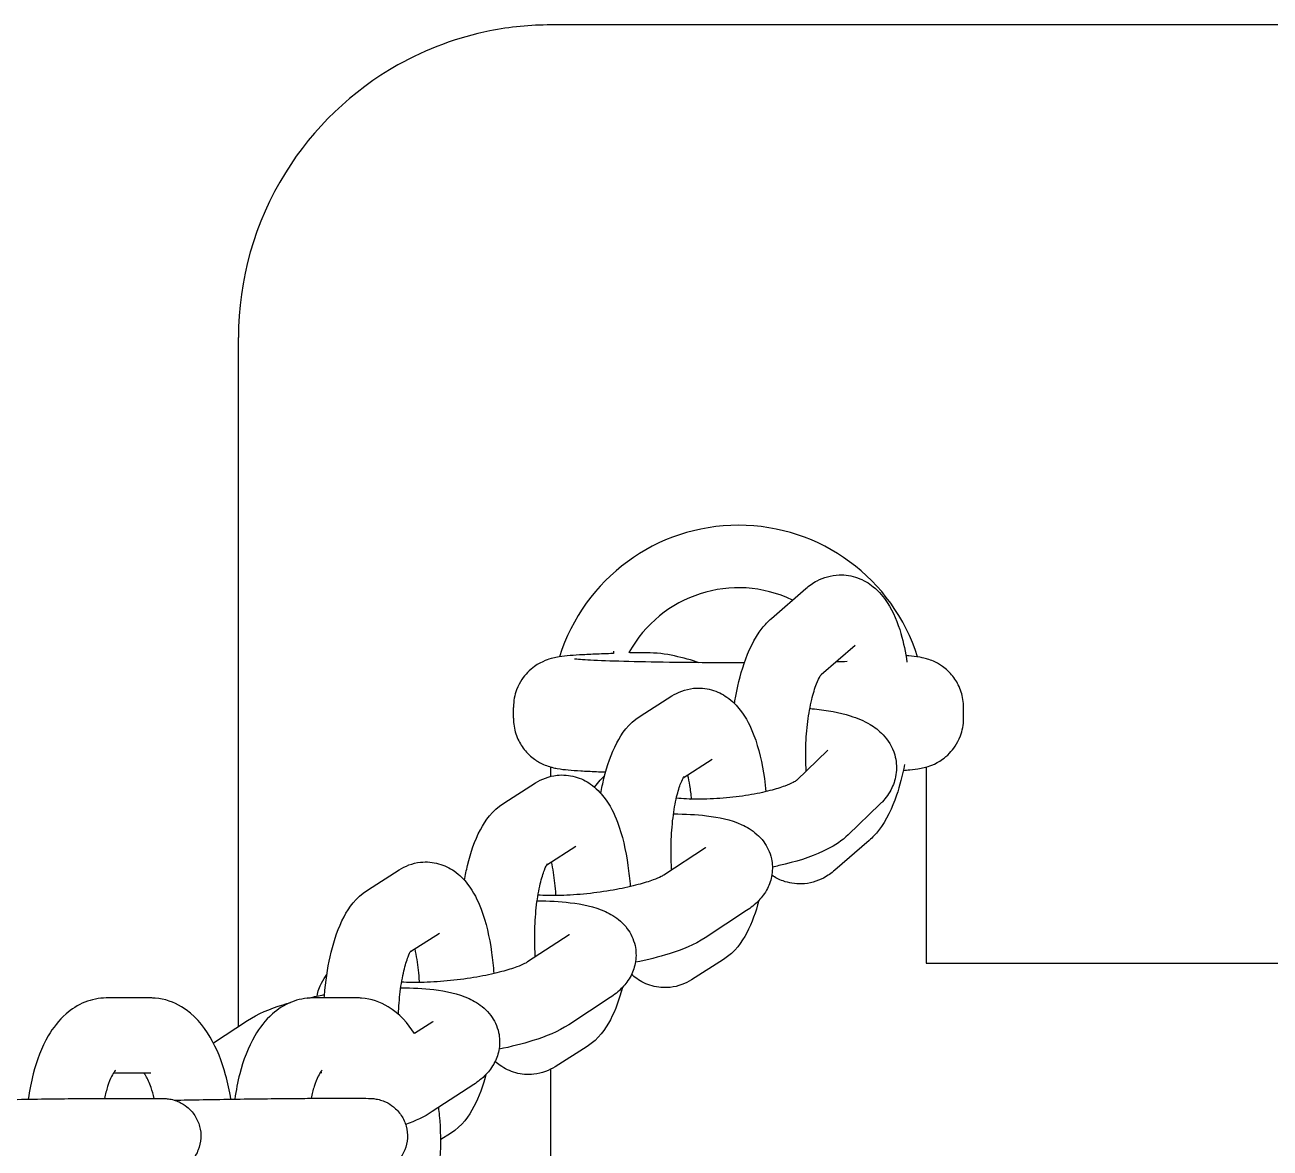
# Model space of a CAD drawing. Header units: millimetres. Extents: x 1060 to 4060, y 0 to 4400.
# Drawn here: x 2313.3 to 2412.9, y 2200.2 to 2290 of the extents above; entities that cross this region are included whole.
import ezdxf

# ---------------------------------------------------------------- set-up
doc = ezdxf.new("R2010")
doc.units = ezdxf.units.MM
doc.layers.add('AM_4', color=3, linetype='Continuous', lineweight=25)

msp = doc.modelspace()

# ---------------------------------------------------------------- linework, layer by layer
at = {"layer": 'AM_4'}
for p, q in [((2765.382, 2290), (2355.382, 2290)), ((2330.382, 2209.92), (2330.382, 2265)), ((2373.02, 2242.555), (2375.76, 2244.939)), ((2360.382, 2239.938), (2360.382, 2239.74)), ((2376.996, 2238.061), (2379.698, 2240.412)), ((2362.515, 2234.73), (2365.06, 2236.351)), ((2352.382, 2234.563), (2352.382, 2235.437)), ((2388.382, 2234.563), (2388.382, 2235.437)), ((2377.53, 2232.017), (2375.015, 2229.594)), ((2355.382, 2229.927), (2355.382, 2230.665)), ((2365.964, 2229.813), (2368.284, 2231.291)), ((2385.382, 2230.665), (2385.382, 2215)), ((2359.527, 2229.827), (2359.673, 2229.967)), ((2351.607, 2227.779), (2354.152, 2229.401)), ((2381.693, 2227.697), (2379.161, 2225.256)), ((2380.824, 2224.8), (2378.084, 2222.416)), ((2355.056, 2222.862), (2357.377, 2224.341)), ((2367.738, 2224.212), (2364.42, 2222.036)), ((2340.7, 2220.829), (2343.245, 2222.451)), ((2371.028, 2219.194), (2367.71, 2217.019)), ((2344.149, 2215.912), (2346.469, 2217.391)), ((2356.831, 2217.261), (2353.513, 2215.086)), ((2369.172, 2215.284), (2366.627, 2213.662)), ((2385.382, 2215), (2435.382, 2215)), ((2323.375, 2212.206), (2319.825, 2212.205)), ((2339.892, 2212.209), (2336.342, 2212.209)), ((2360.121, 2212.244), (2356.803, 2210.068)), ((2328.385, 2208.611), (2331.103, 2210.393)), ((2345.924, 2210.311), (2344.472, 2209.36)), ((2358.265, 2208.334), (2355.72, 2206.712)), ((2323.376, 2206.206), (2320.399, 2206.205)), ((2337.055, 2206.209), (2336.915, 2206.209)), ((2355.382, 2190.253), (2355.382, 2206.518)), ((2349.213, 2205.293), (2345.895, 2203.118)), ((2319.957, 2204.18), (2323.552, 2204.181)), ((2336.474, 2204.184), (2340.069, 2204.185)), ((2347.357, 2201.383), (2346.573, 2200.883))]:
    msp.add_line(p, q, dxfattribs=at)
for radius, start, end in [(15, 17.37564, 162.62135), (10, 64.40225, 151.23054)]:
    msp.add_arc((2370.382, 2235), radius, start, end, dxfattribs=at)
for points, knots in [([(2355.382, 2290), (2353.75, 2290), (2352.103, 2289.839), (2347.905, 2289.001), (2345.43, 2288.084), (2339.472, 2284.737), (2336.357, 2281.754), (2331.684, 2274.226), (2330.382, 2269.618), (2330.382, 2265)], [-3.132207, -3.132207, -3.132207, -3.132207, -2.740681, -2.740681, -2.11424, -2.11424, -1.111933, -1.111933, 0, 0, 0, 0]), ([(2375.76, 2244.939), (2376.019, 2245.164), (2376.317, 2245.379), (2377.165, 2245.821), (2377.781, 2246.009), (2378.935, 2246.045), (2379.448, 2245.958), (2380.393, 2245.619), (2380.812, 2245.362), (2381.636, 2244.694), (2381.985, 2244.265), (2382.782, 2243.05), (2383.11, 2242.226), (2383.581, 2240.613), (2383.739, 2239.849), (2383.855, 2239.047)], [6.283185, 6.283185, 6.283185, 6.283185, 6.400382, 6.400382, 6.568834, 6.568834, 6.70019, 6.70019, 6.84274, 6.84274, 7.039836, 7.039836, 7.390469, 7.390469, 7.673177, 7.673177, 7.673177, 7.673177]), ([(2370.062, 2235.746), (2370.073, 2235.815), (2370.084, 2235.884), (2370.271, 2237.014), (2370.512, 2238.021), (2371.182, 2239.979), (2371.608, 2240.91), (2372.488, 2242.037), (2372.731, 2242.303), (2373.02, 2242.555)], [5.3585554, 5.3585554, 5.3585554, 5.3585554, 5.3821418, 5.3821418, 5.74662, 5.74662, 6.1526063, 6.1526063, 6.2831853, 6.2831853, 6.2831853, 6.2831853]), ([(2360.382, 2239.744), (2359.847, 2239.728), (2359.352, 2239.71), (2358.448, 2239.671), (2358.039, 2239.65), (2357.307, 2239.606), (2356.985, 2239.582), (2356.395, 2239.526), (2356.151, 2239.502), (2355.641, 2239.402), (2355.481, 2239.37), (2355.044, 2239.229), (2354.833, 2239.161), (2354.241, 2238.837), (2353.919, 2238.656), (2353.214, 2237.919), (2352.874, 2237.482), (2352.484, 2236.435), (2352.385, 2235.953), (2352.382, 2235.455), (2352.382, 2235.446), (2352.382, 2235.437)], [-2.3585756, -2.3585756, -2.3585756, -2.3585756, -2.2010197, -2.2010197, -2.0434639, -2.0434639, -1.885908, -1.885908, -1.7283522, -1.7283522, -1.6667975, -1.6667975, -1.6276714, -1.6276714, -1.6006443, -1.6006443, -1.5824136, -1.5824136, -1.57101, -1.57101, -1.5707963, -1.5707963, -1.5707963, -1.5707963]), ([(2388.382, 2235.437), (2388.382, 2235.867), (2388.308, 2236.295), (2388.057, 2237.076), (2387.874, 2237.417), (2387.453, 2238.04), (2387.216, 2238.279), (2386.717, 2238.717), (2386.484, 2238.857), (2386.052, 2239.096), (2385.877, 2239.166), (2385.557, 2239.286), (2385.428, 2239.323), (2385.135, 2239.401), (2385.005, 2239.426), (2384.547, 2239.509), (2384.296, 2239.534), (2383.923, 2239.568), (2383.848, 2239.574), (2383.771, 2239.58)], [1.5707963, 1.5707963, 1.5707963, 1.5707963, 1.5808358, 1.5808358, 1.5918964, 1.5918964, 1.6063089, 1.6063089, 1.627105, 1.627105, 1.6540314, 1.6540314, 1.6872552, 1.6872552, 1.7419802, 1.7419802, 1.8995361, 1.8995361, 1.9381323, 1.9381323, 1.9381323, 1.9381323]), ([(2370.848, 2239), (2370.264, 2239), (2369.68, 2239), (2367.639, 2239.006), (2366.202, 2239.018), (2363.526, 2239.054), (2362.285, 2239.079), (2360.146, 2239.138), (2359.239, 2239.172), (2357.914, 2239.242), (2357.438, 2239.282), (2357.28, 2239.302), (2357.268, 2239.304), (2357.268, 2239.304)], [-0.033587, -0.033587, -0.033587, -0.033587, 0.092595, 0.092595, 0.409533, 0.409533, 0.725166, 0.725166, 1.035537, 1.035537, 1.32169, 1.32169, 1.364269, 1.364269, 1.364269, 1.364269]), ([(2375.802, 2230.352), (2375.801, 2230.359), (2375.801, 2230.366), (2375.758, 2230.995), (2375.745, 2231.652), (2375.783, 2232.987), (2375.835, 2233.665), (2375.997, 2234.937), (2376.106, 2235.533), (2376.352, 2236.549), (2376.488, 2236.978), (2376.732, 2237.602), (2376.843, 2237.821), (2376.972, 2238.032), (2377.008, 2238.076), (2377.008, 2238.076)], [4.717554, 4.717554, 4.717554, 4.717554, 4.720778, 4.720778, 4.997989, 4.997989, 5.281786, 5.281786, 5.560695, 5.560695, 5.8208, 5.8208, 6.043975, 6.043975, 6.191845, 6.191845, 6.191845, 6.191845]), ([(2365.06, 2236.351), (2365.524, 2236.647), (2366.117, 2236.89), (2367.256, 2237.014), (2367.761, 2236.969), (2368.689, 2236.712), (2369.104, 2236.498), (2369.906, 2235.941), (2370.246, 2235.581), (2371.021, 2234.578), (2371.342, 2233.913), (2372.007, 2232.156), (2372.271, 2230.997), (2372.497, 2229.402), (2372.539, 2229.055), (2372.573, 2228.702)], [0, 0, 0, 0, 0.165541, 0.165541, 0.287264, 0.287264, 0.415057, 0.415057, 0.585032, 0.585032, 0.885085, 0.885085, 1.327094, 1.327094, 1.447439, 1.447439, 1.447439, 1.447439]), ([(2352.382, 2234.563), (2352.382, 2234.133), (2352.455, 2233.705), (2352.707, 2232.924), (2352.889, 2232.583), (2353.31, 2231.96), (2353.547, 2231.721), (2354.046, 2231.283), (2354.279, 2231.143), (2354.711, 2230.904), (2354.886, 2230.834), (2355.207, 2230.714), (2355.336, 2230.677), (2355.628, 2230.599), (2355.758, 2230.574), (2356.217, 2230.491), (2356.468, 2230.466), (2357.067, 2230.412), (2357.396, 2230.388), (2358.143, 2230.344), (2358.559, 2230.324), (2359.253, 2230.295), (2359.499, 2230.286), (2359.755, 2230.277)], [1.5707963, 1.5707963, 1.5707963, 1.5707963, 1.5808358, 1.5808358, 1.5918964, 1.5918964, 1.6063089, 1.6063089, 1.627105, 1.627105, 1.6540314, 1.6540314, 1.6872552, 1.6872552, 1.7419802, 1.7419802, 1.8995361, 1.8995361, 2.0570919, 2.0570919, 2.2146478, 2.2146478, 2.295072, 2.295072, 2.295072, 2.295072]), ([(2359.372, 2228.566), (2359.444, 2228.975), (2359.527, 2229.373), (2359.871, 2230.79), (2360.186, 2231.728), (2361.054, 2233.359), (2361.553, 2234.117), (2362.515, 2234.73)], [5.4027235, 5.4027235, 5.4027235, 5.4027235, 5.5491361, 5.5491361, 5.9398486, 5.9398486, 6.2831853, 6.2831853, 6.2831853, 6.2831853]), ([(2376.08, 2235.344), (2376.208, 2235.334), (2376.335, 2235.322), (2377.489, 2235.206), (2378.438, 2235.038), (2379.866, 2234.59), (2380.388, 2234.381), (2381.257, 2233.858), (2381.606, 2233.603), (2382.316, 2232.852), (2382.68, 2232.31), (2383.001, 2231.191), (2383.044, 2230.698), (2382.947, 2229.775), (2382.813, 2229.352), (2382.428, 2228.543), (2382.162, 2228.19), (2381.826, 2227.828), (2381.76, 2227.761), (2381.693, 2227.697)], [1.762151, 1.762151, 1.762151, 1.762151, 1.808683, 1.808683, 2.189353, 2.189353, 2.422869, 2.422869, 2.57556, 2.57556, 2.744306, 2.744306, 2.8559, 2.8559, 2.967388, 2.967388, 3.10769, 3.10769, 3.141593, 3.141593, 3.141593, 3.141593]), ([(2383.56, 2230.403), (2383.741, 2230.417), (2383.911, 2230.431), (2384.368, 2230.474), (2384.612, 2230.498), (2385.122, 2230.598), (2385.282, 2230.63), (2385.72, 2230.771), (2385.931, 2230.839), (2386.523, 2231.163), (2386.844, 2231.344), (2387.549, 2232.081), (2387.889, 2232.518), (2388.279, 2233.565), (2388.378, 2234.047), (2388.382, 2234.545), (2388.382, 2234.554), (2388.382, 2234.563)], [-1.9724591, -1.9724591, -1.9724591, -1.9724591, -1.885908, -1.885908, -1.7283522, -1.7283522, -1.6667975, -1.6667975, -1.6276714, -1.6276714, -1.6006443, -1.6006443, -1.5824136, -1.5824136, -1.57101, -1.57101, -1.5707963, -1.5707963, -1.5707963, -1.5707963]), ([(2383.654, 2230.872), (2383.489, 2230.004), (2383.278, 2229.178), (2382.661, 2227.376), (2382.236, 2226.445), (2381.356, 2225.318), (2381.113, 2225.052), (2380.824, 2224.8)], [8.585007, 8.585007, 8.585007, 8.585007, 8.8882126, 8.8882126, 9.294199, 9.294199, 9.424778, 9.424778, 9.424778, 9.424778]), ([(2354.152, 2229.401), (2354.616, 2229.696), (2355.209, 2229.94), (2356.349, 2230.064), (2356.853, 2230.019), (2357.782, 2229.761), (2358.197, 2229.548), (2358.998, 2228.991), (2359.339, 2228.631), (2360.113, 2227.628), (2360.434, 2226.963), (2361.099, 2225.205), (2361.364, 2224.046), (2361.619, 2222.245), (2361.679, 2221.681), (2361.72, 2221.107)], [0, 0, 0, 0, 0.165541, 0.165541, 0.287264, 0.287264, 0.415057, 0.415057, 0.585032, 0.585032, 0.885085, 0.885085, 1.327094, 1.327094, 1.520344, 1.520344, 1.520344, 1.520344]), ([(2358.875, 2229.052), (2359.019, 2229.268), (2359.172, 2229.457), (2359.394, 2229.696), (2359.46, 2229.763), (2359.527, 2229.827)], [6.1682973, 6.1682973, 6.1682973, 6.1682973, 6.2492824, 6.2492824, 6.2831853, 6.2831853, 6.2831853, 6.2831853]), ([(2365.04, 2222.443), (2365.037, 2222.49), (2365.033, 2222.538), (2364.989, 2223.243), (2364.977, 2223.928), (2365.015, 2225.292), (2365.066, 2225.97), (2365.218, 2227.215), (2365.319, 2227.785), (2365.541, 2228.723), (2365.66, 2229.105), (2365.86, 2229.62), (2365.946, 2229.786), (2366.011, 2229.892), (2366.022, 2229.907), (2366.022, 2229.907)], [4.669718, 4.669718, 4.669718, 4.669718, 4.690343, 4.690343, 4.972772, 4.972772, 5.258522, 5.258522, 5.535912, 5.535912, 5.789292, 5.789292, 5.998652, 5.998652, 6.083662, 6.083662, 6.083662, 6.083662]), ([(2375.023, 2229.599), (2375.023, 2229.599), (2375.014, 2229.593), (2374.958, 2229.554), (2374.871, 2229.499), (2374.584, 2229.352), (2374.36, 2229.253), (2373.756, 2229.028), (2373.351, 2228.901), (2372.382, 2228.649), (2371.802, 2228.527), (2370.539, 2228.318), (2369.851, 2228.234), (2368.463, 2228.122), (2367.762, 2228.095), (2366.495, 2228.101), (2365.922, 2228.13), (2365.413, 2228.179)], [3.203049, 3.203049, 3.203049, 3.203049, 3.264324, 3.264324, 3.413844, 3.413844, 3.604372, 3.604372, 3.83838, 3.83838, 4.104827, 4.104827, 4.388563, 4.388563, 4.677115, 4.677115, 4.941204, 4.941204, 4.941204, 4.941204]), ([(2366.304, 2230.029), (2366.363, 2229.769), (2366.418, 2229.484), (2366.52, 2228.843), (2366.566, 2228.482), (2366.603, 2228.106)], [1.1309695, 1.1309695, 1.1309695, 1.1309695, 1.2817265, 1.2817265, 1.4496464, 1.4496464, 1.4496464, 1.4496464]), ([(2348.465, 2221.616), (2348.537, 2222.024), (2348.62, 2222.422), (2348.963, 2223.839), (2349.279, 2224.778), (2350.146, 2226.408), (2350.646, 2227.166), (2351.607, 2227.779)], [5.4027235, 5.4027235, 5.4027235, 5.4027235, 5.5491361, 5.5491361, 5.9398486, 5.9398486, 6.2831853, 6.2831853, 6.2831853, 6.2831853]), ([(2365.185, 2226.92), (2366.117, 2226.919), (2367, 2226.873), (2368.83, 2226.651), (2369.722, 2226.482), (2371.035, 2225.884), (2371.437, 2225.661), (2372.038, 2225.124), (2372.223, 2224.929), (2372.66, 2224.335), (2372.897, 2223.867), (2373.103, 2222.924), (2373.114, 2222.481), (2372.99, 2221.653), (2372.855, 2221.276), (2372.489, 2220.56), (2372.248, 2220.254), (2371.684, 2219.658), (2371.358, 2219.41), (2371.028, 2219.194)], [1.556006, 1.556006, 1.556006, 1.556006, 1.89148, 1.89148, 2.306271, 2.306271, 2.478597, 2.478597, 2.55382, 2.55382, 2.667948, 2.667948, 2.75796, 2.75796, 2.852524, 2.852524, 2.974256, 2.974256, 3.141593, 3.141593, 3.141593, 3.141593]), ([(2379.161, 2225.256), (2378.643, 2224.757), (2378.105, 2224.419), (2376.524, 2223.597), (2375.387, 2223.215), (2373.786, 2222.822), (2373.442, 2222.745), (2373.091, 2222.675)], [3.1415927, 3.1415927, 3.1415927, 3.1415927, 3.4057604, 3.4057604, 3.8733775, 3.8733775, 3.9976362, 3.9976362, 3.9976362, 3.9976362]), ([(2343.245, 2222.451), (2343.709, 2222.746), (2344.302, 2222.99), (2345.441, 2223.113), (2345.946, 2223.069), (2346.874, 2222.811), (2347.289, 2222.597), (2348.091, 2222.04), (2348.432, 2221.681), (2349.206, 2220.677), (2349.527, 2220.013), (2350.192, 2218.255), (2350.457, 2217.096), (2350.712, 2215.295), (2350.771, 2214.731), (2350.813, 2214.156)], [0, 0, 0, 0, 0.165541, 0.165541, 0.287264, 0.287264, 0.415057, 0.415057, 0.585032, 0.585032, 0.885085, 0.885085, 1.327094, 1.327094, 1.520344, 1.520344, 1.520344, 1.520344]), ([(2354.132, 2215.492), (2354.129, 2215.54), (2354.126, 2215.588), (2354.082, 2216.292), (2354.07, 2216.978), (2354.108, 2218.342), (2354.158, 2219.02), (2354.311, 2220.265), (2354.412, 2220.835), (2354.634, 2221.773), (2354.752, 2222.154), (2354.953, 2222.67), (2355.039, 2222.835), (2355.103, 2222.941), (2355.115, 2222.957), (2355.115, 2222.957)], [4.669718, 4.669718, 4.669718, 4.669718, 4.690343, 4.690343, 4.972772, 4.972772, 5.258522, 5.258522, 5.535912, 5.535912, 5.789292, 5.789292, 5.998652, 5.998652, 6.083662, 6.083662, 6.083662, 6.083662]), ([(2355.397, 2223.079), (2355.456, 2222.819), (2355.511, 2222.534), (2355.645, 2221.693), (2355.71, 2221.098), (2355.751, 2220.45), (2355.753, 2220.422), (2355.754, 2220.394)], [1.1309695, 1.1309695, 1.1309695, 1.1309695, 1.2817265, 1.2817265, 1.5487504, 1.5487504, 1.5605926, 1.5605926, 1.5605926, 1.5605926]), ([(2364.42, 2222.036), (2364.386, 2222.014), (2364.305, 2221.965), (2364.032, 2221.831), (2363.814, 2221.736), (2363.217, 2221.516), (2362.81, 2221.387), (2361.83, 2221.125), (2361.24, 2220.992), (2359.948, 2220.754), (2359.242, 2220.65), (2357.812, 2220.49), (2357.088, 2220.436), (2355.727, 2220.385), (2355.088, 2220.388), (2354.465, 2220.417), (2354.406, 2220.42), (2354.348, 2220.424)], [3.141593, 3.141593, 3.141593, 3.141593, 3.284158, 3.284158, 3.472107, 3.472107, 3.707692, 3.707692, 3.977713, 3.977713, 4.265415, 4.265415, 4.558254, 4.558254, 4.845662, 4.845662, 4.87617, 4.87617, 4.87617, 4.87617]), ([(2378.084, 2222.416), (2377.825, 2222.191), (2377.527, 2221.977), (2376.679, 2221.534), (2376.063, 2221.346), (2374.909, 2221.31), (2374.395, 2221.397), (2373.61, 2221.679), (2373.309, 2221.836), (2373.043, 2222.012)], [3.1415927, 3.1415927, 3.1415927, 3.1415927, 3.2587893, 3.2587893, 3.4272417, 3.4272417, 3.5585972, 3.5585972, 3.6551275, 3.6551275, 3.6551275, 3.6551275]), ([(2337.252, 2212.209), (2337.268, 2212.419), (2337.287, 2212.628), (2337.412, 2213.894), (2337.577, 2214.913), (2338.056, 2216.889), (2338.371, 2217.828), (2339.239, 2219.458), (2339.738, 2220.216), (2340.7, 2220.829)], [5.120522, 5.120522, 5.120522, 5.120522, 5.190789, 5.190789, 5.549136, 5.549136, 5.939849, 5.939849, 6.283185, 6.283185, 6.283185, 6.283185]), ([(2354.278, 2219.97), (2355.21, 2219.968), (2356.093, 2219.923), (2357.923, 2219.701), (2358.815, 2219.532), (2360.128, 2218.933), (2360.53, 2218.711), (2361.131, 2218.173), (2361.316, 2217.979), (2361.753, 2217.384), (2361.989, 2216.917), (2362.195, 2215.974), (2362.207, 2215.531), (2362.083, 2214.703), (2361.947, 2214.326), (2361.582, 2213.609), (2361.341, 2213.304), (2360.777, 2212.708), (2360.45, 2212.46), (2360.121, 2212.244)], [1.556006, 1.556006, 1.556006, 1.556006, 1.89148, 1.89148, 2.306271, 2.306271, 2.478597, 2.478597, 2.55382, 2.55382, 2.667948, 2.667948, 2.75796, 2.75796, 2.852524, 2.852524, 2.974256, 2.974256, 3.141593, 3.141593, 3.141593, 3.141593]), ([(2372, 2219.992), (2371.759, 2219.063), (2371.461, 2218.211), (2370.633, 2216.655), (2370.134, 2215.897), (2369.172, 2215.284)], [2.4409719, 2.4409719, 2.4409719, 2.4409719, 2.798256, 2.798256, 3.1415927, 3.1415927, 3.1415927, 3.1415927]), ([(2367.71, 2217.019), (2366.842, 2216.45), (2365.916, 2216.082), (2364.012, 2215.479), (2363.099, 2215.251), (2362.136, 2215.059)], [3.1415927, 3.1415927, 3.1415927, 3.1415927, 3.582083, 3.582083, 3.9267447, 3.9267447, 3.9267447, 3.9267447]), ([(2343.187, 2210.891), (2343.21, 2211.513), (2343.258, 2212.126), (2343.404, 2213.314), (2343.505, 2213.884), (2343.726, 2214.823), (2343.845, 2215.204), (2344.046, 2215.72), (2344.131, 2215.885), (2344.196, 2215.991), (2344.208, 2216.007), (2344.208, 2216.007)], [4.998565, 4.998565, 4.998565, 4.998565, 5.258522, 5.258522, 5.535912, 5.535912, 5.789292, 5.789292, 5.998652, 5.998652, 6.083662, 6.083662, 6.083662, 6.083662]), ([(2344.489, 2216.129), (2344.548, 2215.868), (2344.603, 2215.583), (2344.737, 2214.743), (2344.803, 2214.148), (2344.843, 2213.499), (2344.845, 2213.472), (2344.847, 2213.444)], [1.1309695, 1.1309695, 1.1309695, 1.1309695, 1.2817265, 1.2817265, 1.5487504, 1.5487504, 1.5605926, 1.5605926, 1.5605926, 1.5605926]), ([(2353.513, 2215.086), (2353.478, 2215.063), (2353.397, 2215.015), (2353.125, 2214.88), (2352.907, 2214.786), (2352.309, 2214.565), (2351.903, 2214.437), (2350.922, 2214.174), (2350.332, 2214.042), (2349.041, 2213.803), (2348.335, 2213.699), (2346.905, 2213.54), (2346.181, 2213.486), (2344.82, 2213.435), (2344.181, 2213.437), (2343.557, 2213.467), (2343.498, 2213.47), (2343.44, 2213.473)], [3.141593, 3.141593, 3.141593, 3.141593, 3.284158, 3.284158, 3.472107, 3.472107, 3.707692, 3.707692, 3.977713, 3.977713, 4.265415, 4.265415, 4.558254, 4.558254, 4.845662, 4.845662, 4.87617, 4.87617, 4.87617, 4.87617]), ([(2336.677, 2212.353), (2336.745, 2212.75), (2336.874, 2213.103), (2337.159, 2213.661), (2337.308, 2213.881), (2337.46, 2214.072)], [5.9046036, 5.9046036, 5.9046036, 5.9046036, 5.9941168, 5.9941168, 6.0730377, 6.0730377, 6.0730377, 6.0730377]), ([(2366.627, 2213.662), (2366.163, 2213.367), (2365.57, 2213.123), (2364.431, 2212.999), (2363.926, 2213.044), (2362.998, 2213.302), (2362.583, 2213.515), (2362.088, 2213.859), (2361.95, 2213.969), (2361.822, 2214.082)], [3.1415927, 3.1415927, 3.1415927, 3.1415927, 3.3071336, 3.3071336, 3.4288568, 3.4288568, 3.5566494, 3.5566494, 3.6126855, 3.6126855, 3.6126855, 3.6126855]), ([(2343.37, 2213.019), (2344.302, 2213.018), (2345.185, 2212.972), (2347.016, 2212.751), (2347.908, 2212.581), (2349.22, 2211.983), (2349.623, 2211.76), (2350.223, 2211.223), (2350.408, 2211.029), (2350.846, 2210.434), (2351.082, 2209.967), (2351.288, 2209.024), (2351.299, 2208.58), (2351.176, 2207.753), (2351.04, 2207.376), (2350.675, 2206.659), (2350.434, 2206.353), (2349.869, 2205.758), (2349.543, 2205.509), (2349.213, 2205.293)], [1.556006, 1.556006, 1.556006, 1.556006, 1.89148, 1.89148, 2.306271, 2.306271, 2.478597, 2.478597, 2.55382, 2.55382, 2.667948, 2.667948, 2.75796, 2.75796, 2.852524, 2.852524, 2.974256, 2.974256, 3.141593, 3.141593, 3.141593, 3.141593]), ([(2361.093, 2213.041), (2360.852, 2212.112), (2360.554, 2211.261), (2359.726, 2209.704), (2359.226, 2208.946), (2358.265, 2208.334)], [2.4409719, 2.4409719, 2.4409719, 2.4409719, 2.798256, 2.798256, 3.1415927, 3.1415927, 3.1415927, 3.1415927]), ([(2319.825, 2212.205), (2319.233, 2212.205), (2318.642, 2212.083), (2317.532, 2211.641), (2317.027, 2211.308), (2316.009, 2210.412), (2315.558, 2209.814), (2314.643, 2208.253), (2314.26, 2207.234), (2313.809, 2205.489), (2313.679, 2204.81), (2313.586, 2204.115)], [3.141593, 3.141593, 3.141593, 3.141593, 3.311695, 3.311695, 3.501936, 3.501936, 3.767115, 3.767115, 4.150252, 4.150252, 4.378671, 4.378671, 4.378671, 4.378671]), ([(2329.791, 2204.114), (2329.683, 2204.782), (2329.542, 2205.434), (2329.066, 2207.146), (2328.67, 2208.156), (2327.58, 2210.007), (2326.88, 2210.875), (2325.234, 2211.867), (2324.502, 2212.133), (2323.607, 2212.201), (2323.491, 2212.206), (2323.375, 2212.206)], [1.894138, 1.894138, 1.894138, 1.894138, 2.113572, 2.113572, 2.492461, 2.492461, 2.88294, 2.88294, 3.108284, 3.108284, 3.141593, 3.141593, 3.141593, 3.141593]), ([(2336.342, 2212.209), (2335.749, 2212.209), (2335.159, 2212.087), (2334.048, 2211.645), (2333.544, 2211.311), (2332.526, 2210.416), (2332.075, 2209.818), (2331.16, 2208.256), (2330.777, 2207.238), (2330.326, 2205.492), (2330.196, 2204.814), (2330.102, 2204.118)], [3.141593, 3.141593, 3.141593, 3.141593, 3.311695, 3.311695, 3.501936, 3.501936, 3.767115, 3.767115, 4.150252, 4.150252, 4.378671, 4.378671, 4.378671, 4.378671]), ([(2331.103, 2210.393), (2331.971, 2210.962), (2332.897, 2211.33), (2334.157, 2211.729), (2334.353, 2211.788), (2334.552, 2211.845)], [0, 0, 0, 0, 0.4404904, 0.4404904, 0.5196375, 0.5196375, 0.5196375, 0.5196375]), ([(2335.897, 2212.187), (2336.284, 2212.275), (2336.681, 2212.356), (2337.148, 2212.443), (2337.21, 2212.454), (2337.273, 2212.465)], [0.6907587, 0.6907587, 0.6907587, 0.6907587, 0.8334593, 0.8334593, 0.8555073, 0.8555073, 0.8555073, 0.8555073]), ([(2344.473, 2209.36), (2343.946, 2210.183), (2343.288, 2210.944), (2341.751, 2211.87), (2341.019, 2212.137), (2340.124, 2212.205), (2340.008, 2212.21), (2339.892, 2212.209)], [2.5328586, 2.5328586, 2.5328586, 2.5328586, 2.8829403, 2.8829403, 3.108284, 3.108284, 3.1415927, 3.1415927, 3.1415927, 3.1415927]), ([(2356.803, 2210.068), (2355.935, 2209.499), (2355.009, 2209.131), (2353.105, 2208.529), (2352.192, 2208.301), (2351.228, 2208.109)], [3.1415927, 3.1415927, 3.1415927, 3.1415927, 3.582083, 3.582083, 3.9267447, 3.9267447, 3.9267447, 3.9267447]), ([(2355.72, 2206.712), (2355.256, 2206.416), (2354.663, 2206.173), (2353.523, 2206.049), (2353.019, 2206.094), (2352.09, 2206.352), (2351.675, 2206.565), (2351.18, 2206.909), (2351.042, 2207.019), (2350.915, 2207.132)], [3.1415927, 3.1415927, 3.1415927, 3.1415927, 3.3071336, 3.3071336, 3.4288568, 3.4288568, 3.5566494, 3.5566494, 3.6126855, 3.6126855, 3.6126855, 3.6126855]), ([(2320.564, 2206.428), (2320.564, 2206.428), (2320.536, 2206.401), (2320.431, 2206.261), (2320.344, 2206.126), (2320.145, 2205.727), (2320.031, 2205.449), (2319.836, 2204.841), (2319.752, 2204.524), (2319.68, 2204.18)], [3.51873, 3.51873, 3.51873, 3.51873, 3.6574981, 3.6574981, 3.8425054, 3.8425054, 4.0534741, 4.0534741, 4.2344337, 4.2344337, 4.2344337, 4.2344337]), ([(2323.659, 2204.181), (2323.581, 2204.496), (2323.493, 2204.788), (2323.267, 2205.428), (2323.122, 2205.743), (2322.94, 2206.064), (2322.89, 2206.142), (2322.846, 2206.206)], [2.0640032, 2.0640032, 2.0640032, 2.0640032, 2.2310166, 2.2310166, 2.4731064, 2.4731064, 2.5721109, 2.5721109, 2.5721109, 2.5721109]), ([(2337.081, 2206.432), (2337.081, 2206.432), (2337.052, 2206.404), (2336.948, 2206.265), (2336.861, 2206.129), (2336.662, 2205.73), (2336.548, 2205.453), (2336.352, 2204.845), (2336.269, 2204.527), (2336.197, 2204.183)], [3.51873, 3.51873, 3.51873, 3.51873, 3.6574981, 3.6574981, 3.8425054, 3.8425054, 4.0534741, 4.0534741, 4.2344337, 4.2344337, 4.2344337, 4.2344337]), ([(2350.185, 2206.091), (2349.944, 2205.162), (2349.647, 2204.31), (2348.818, 2202.754), (2348.319, 2201.996), (2347.357, 2201.383)], [2.4409719, 2.4409719, 2.4409719, 2.4409719, 2.798256, 2.798256, 3.1415927, 3.1415927, 3.1415927, 3.1415927]), ([(2308.75, 2204.032), (2309.088, 2204.039), (2309.437, 2204.045), (2310.617, 2204.067), (2311.498, 2204.082), (2313.245, 2204.11), (2314.131, 2204.123), (2315.801, 2204.145), (2316.604, 2204.155), (2318.032, 2204.17), (2318.672, 2204.175), (2319.483, 2204.179), (2319.738, 2204.18), (2319.957, 2204.18)], [2.062407, 2.062407, 2.062407, 2.062407, 2.176173, 2.176173, 2.438577, 2.438577, 2.700333, 2.700333, 2.962057, 2.962057, 3.224316, 3.224316, 3.369496, 3.369496, 3.369496, 3.369496]), ([(2323.552, 2204.181), (2323.977, 2204.181), (2324.19, 2204.184), (2324.518, 2204.168), (2324.557, 2204.165), (2324.658, 2204.157), (2324.718, 2204.151), (2324.856, 2204.132), (2324.929, 2204.12), (2325.08, 2204.088), (2325.16, 2204.068), (2325.375, 2204.004), (2325.512, 2203.952), (2325.866, 2203.789), (2326.079, 2203.657), (2326.511, 2203.308), (2326.725, 2203.073), (2327.069, 2202.548), (2327.203, 2202.25), (2327.368, 2201.634), (2327.401, 2201.309), (2327.363, 2200.673), (2327.292, 2200.354), (2327.057, 2199.761), (2326.889, 2199.481), (2326.479, 2198.993), (2326.232, 2198.779), (2325.829, 2198.531), (2325.689, 2198.459), (2325.414, 2198.344), (2325.276, 2198.297), (2325.059, 2198.241), (2324.976, 2198.223), (2324.833, 2198.198), (2324.773, 2198.189), (2324.686, 2198.179), (2324.653, 2198.176), (2324.573, 2198.168), (2324.533, 2198.165), (2324.379, 2198.155), (2324.27, 2198.15), (2323.914, 2198.136), (2323.636, 2198.127), (2322.787, 2198.103), (2322.127, 2198.087), (2320.878, 2198.06), (2320.336, 2198.049), (2319.766, 2198.038)], [0, 0, 0, 0, 0.281853, 0.281853, 0.315187, 0.315187, 0.34452, 0.34452, 0.369391, 0.369391, 0.394699, 0.394699, 0.438559, 0.438559, 0.512467, 0.512467, 0.605515, 0.605515, 0.701047, 0.701047, 0.796687, 0.796687, 0.892331, 0.892331, 0.987974, 0.987974, 1.083586, 1.083586, 1.130463, 1.130463, 1.17418, 1.17418, 1.201861, 1.201861, 1.229399, 1.229399, 1.252836, 1.252836, 1.296134, 1.296134, 1.425776, 1.425776, 1.621313, 1.621313, 1.911073, 1.911073, 2.099225, 2.099225, 2.099225, 2.099225]), ([(2325.267, 2204.036), (2325.605, 2204.042), (2325.954, 2204.049), (2327.134, 2204.071), (2328.015, 2204.086), (2329.762, 2204.114), (2330.648, 2204.127), (2332.318, 2204.149), (2333.121, 2204.159), (2334.548, 2204.173), (2335.189, 2204.179), (2335.999, 2204.183), (2336.255, 2204.184), (2336.474, 2204.184)], [2.062407, 2.062407, 2.062407, 2.062407, 2.176173, 2.176173, 2.438577, 2.438577, 2.700333, 2.700333, 2.962057, 2.962057, 3.224316, 3.224316, 3.369496, 3.369496, 3.369496, 3.369496]), ([(2340.069, 2204.185), (2340.493, 2204.185), (2340.707, 2204.188), (2341.035, 2204.171), (2341.074, 2204.169), (2341.174, 2204.161), (2341.235, 2204.155), (2341.373, 2204.136), (2341.446, 2204.123), (2341.597, 2204.091), (2341.677, 2204.071), (2341.892, 2204.007), (2342.029, 2203.956), (2342.383, 2203.792), (2342.595, 2203.661), (2343.028, 2203.312), (2343.241, 2203.076), (2343.586, 2202.551), (2343.72, 2202.253), (2343.884, 2201.638), (2343.917, 2201.313), (2343.88, 2200.676), (2343.809, 2200.357), (2343.573, 2199.765), (2343.406, 2199.484), (2342.996, 2198.997), (2342.749, 2198.783), (2342.346, 2198.535), (2342.206, 2198.463), (2341.931, 2198.347), (2341.793, 2198.301), (2341.576, 2198.244), (2341.493, 2198.227), (2341.35, 2198.201), (2341.289, 2198.193), (2341.202, 2198.182), (2341.17, 2198.179), (2341.09, 2198.172), (2341.05, 2198.169), (2340.896, 2198.159), (2340.787, 2198.154), (2340.431, 2198.14), (2340.153, 2198.131), (2339.304, 2198.107), (2338.644, 2198.091), (2337.395, 2198.063), (2336.853, 2198.052), (2336.283, 2198.041)], [0, 0, 0, 0, 0.281853, 0.281853, 0.315187, 0.315187, 0.34452, 0.34452, 0.369391, 0.369391, 0.394699, 0.394699, 0.438559, 0.438559, 0.512467, 0.512467, 0.605515, 0.605515, 0.701047, 0.701047, 0.796687, 0.796687, 0.892331, 0.892331, 0.987974, 0.987974, 1.083586, 1.083586, 1.130463, 1.130463, 1.17418, 1.17418, 1.201861, 1.201861, 1.229399, 1.229399, 1.252836, 1.252836, 1.296134, 1.296134, 1.425776, 1.425776, 1.621313, 1.621313, 1.911073, 1.911073, 2.099225, 2.099225, 2.099225, 2.099225]), ([(2346.427, 2198.261), (2346.472, 2198.633), (2346.506, 2199.009), (2346.602, 2200.519), (2346.584, 2201.673), (2346.455, 2203.02), (2346.431, 2203.236), (2346.404, 2203.451)], [1.2689761, 1.2689761, 1.2689761, 1.2689761, 1.3902714, 1.3902714, 1.7521064, 1.7521064, 1.8217621, 1.8217621, 1.8217621, 1.8217621])]:
    msp.add_open_spline(points, degree=3, knots=knots, dxfattribs=at)
msp.add_rational_spline([(2363.013, 2239.806), (2362.36, 2239.809), (2361.616, 2239.813)], [1.08893628835, 1.04643365264, 1], degree=2, dxfattribs=at)
for points in [[(2367.23, 2239.011), (2366.031, 2239.397), (2364.572, 2239.798), (2363.013, 2239.806)], [(2379.075, 2239.096), (2378.78, 2239.088), (2378.475, 2239.081), (2378.161, 2239.075)], [(2366.515, 2228.109), (2366.541, 2228.122), (2366.569, 2228.136), (2366.598, 2228.15)], [(2367.757, 2224.225), (2367.757, 2224.225), (2367.751, 2224.22), (2367.738, 2224.212)], [(2356.85, 2217.274), (2356.85, 2217.274), (2356.843, 2217.27), (2356.831, 2217.261)], [(2345.943, 2210.324), (2345.943, 2210.324), (2345.936, 2210.319), (2345.924, 2210.311)], [(2330.68, 2206.801), (2330.661, 2206.808), (2330.651, 2206.812), (2330.651, 2206.812)], [(2345.895, 2203.118), (2345.23, 2202.682), (2344.535, 2202.373), (2343.76, 2202.09)]]:
    msp.add_open_spline(points, degree=3, dxfattribs=at)

doc.saveas('drawing.dxf')
